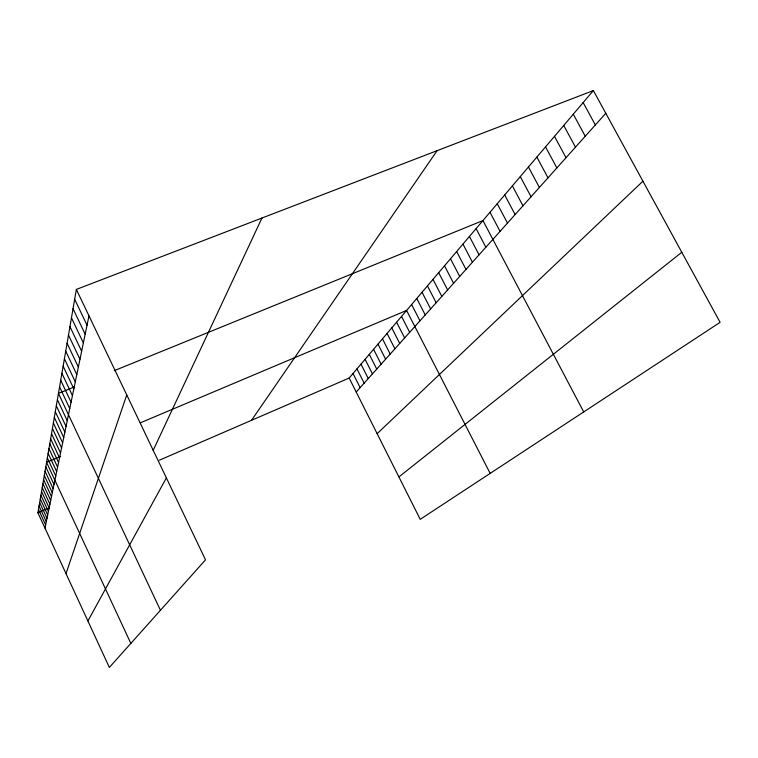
<?xml version="1.0" encoding="UTF-8"?>
<svg xmlns="http://www.w3.org/2000/svg" width="758" height="758" viewBox="0 0 758 758"><rect width="100%" height="100%" fill="white"/><g stroke="black" fill="none" stroke-linecap="round" stroke-linejoin="round"><path stroke-width="1.14" d="M76.359 289.423L205.522 559.84L109.36 667.438L37.9 512.768L76.359 289.423L593.372 90.562L720.1 322.33L420.226 519.344L349.173 378.043L593.372 90.562M44.968 528.061L88.98 315.849M66.003 573.598L126.757 394.946M153.144 450.413L261.955 218.039M87.9 620.982L166.372 477.891M251.523 420.311L437.101 150.662M356.203 392.028L605.803 113.283M377.133 433.661L642.936 181.2M398.897 476.943L681.793 252.272M37.9 512.768L49.45 507.765M159.332 460.21L349.173 378.043M60.678 456.439L46.579 462.38L130.84 643.409M140.325 422.822L406.591 310.448L490.17 473.399M74.227 386.978L58.451 393.402L160.45 610.275M114.297 370.662L482.95 220.559L583.717 411.935M583.167 102.586L595.352 124.956M573.285 114.202L585.252 136.232M563.734 125.449L575.474 147.147M554.486 136.336L566.018 157.711M545.533 146.881L556.865 167.935M536.863 157.086L547.996 177.846M528.449 166.987L539.393 187.444M520.301 176.595L531.055 196.758M512.38 185.909L522.963 205.797M504.705 194.948L515.108 214.571M497.239 203.731L507.481 223.079M489.99 212.259L500.072 231.361M476.1 228.622L485.869 247.222M469.439 236.458L479.065 254.821M462.958 244.095L472.433 262.221M456.648 251.523L465.99 269.422M450.498 258.753L459.708 276.443M444.51 265.802L453.587 283.274M438.683 272.672L447.627 289.926M432.998 279.361L441.819 296.416M427.455 285.889L436.153 302.745M422.045 292.256L430.629 308.913M416.767 298.472L425.238 314.93M411.613 304.536L419.979 320.805M401.532 316.408L409.68 332.317M396.595 322.216L404.639 337.945M391.772 327.892L399.712 343.44M387.073 333.435L394.909 348.813M382.468 338.845L390.209 354.052M377.977 344.132L385.614 359.178M373.58 349.305L381.132 364.191M369.288 354.365L376.745 369.089M365.091 359.311L372.453 373.884M360.979 364.143L368.255 378.564M356.961 368.881L364.153 383.15M353.02 373.514L360.135 387.641M74.663 299.258L87.037 325.201M73.033 308.724L85.171 334.212M71.46 317.839L83.371 342.881M69.954 326.622L81.637 351.238M68.495 335.102L79.969 359.292M67.083 343.279L78.358 367.071M65.728 351.172L76.795 374.575M64.411 358.809L75.298 381.833M63.141 366.18L73.839 388.845M61.91 373.324L72.436 395.629M60.725 380.232L71.072 402.195M59.569 386.921L69.755 408.553M57.371 399.684L67.235 420.681M56.319 405.776L66.041 426.47M55.306 411.689L64.875 432.079M54.32 417.421L63.738 437.537M53.354 422.992L62.639 442.833M52.425 428.412L61.578 447.969M51.516 433.671L60.536 452.971M50.634 438.787L59.531 457.832M49.782 443.762L58.555 462.56M48.948 448.613L57.599 467.155M48.133 453.322L56.67 471.628M47.347 457.917L55.76 475.986M45.802 466.871L53.998 484.495M45.054 471.239L53.136 488.645M44.315 475.503L52.302 492.691M43.604 479.653L51.487 496.632M42.903 483.699L50.691 500.47M42.221 487.65L49.914 504.222M41.567 491.497L49.156 507.879M40.913 495.258L48.408 511.442M40.288 498.925L47.688 514.928M39.662 502.507L46.987 518.32M39.065 506.012L46.295 521.646M38.478 509.423L45.622 524.887"/></g></svg>
